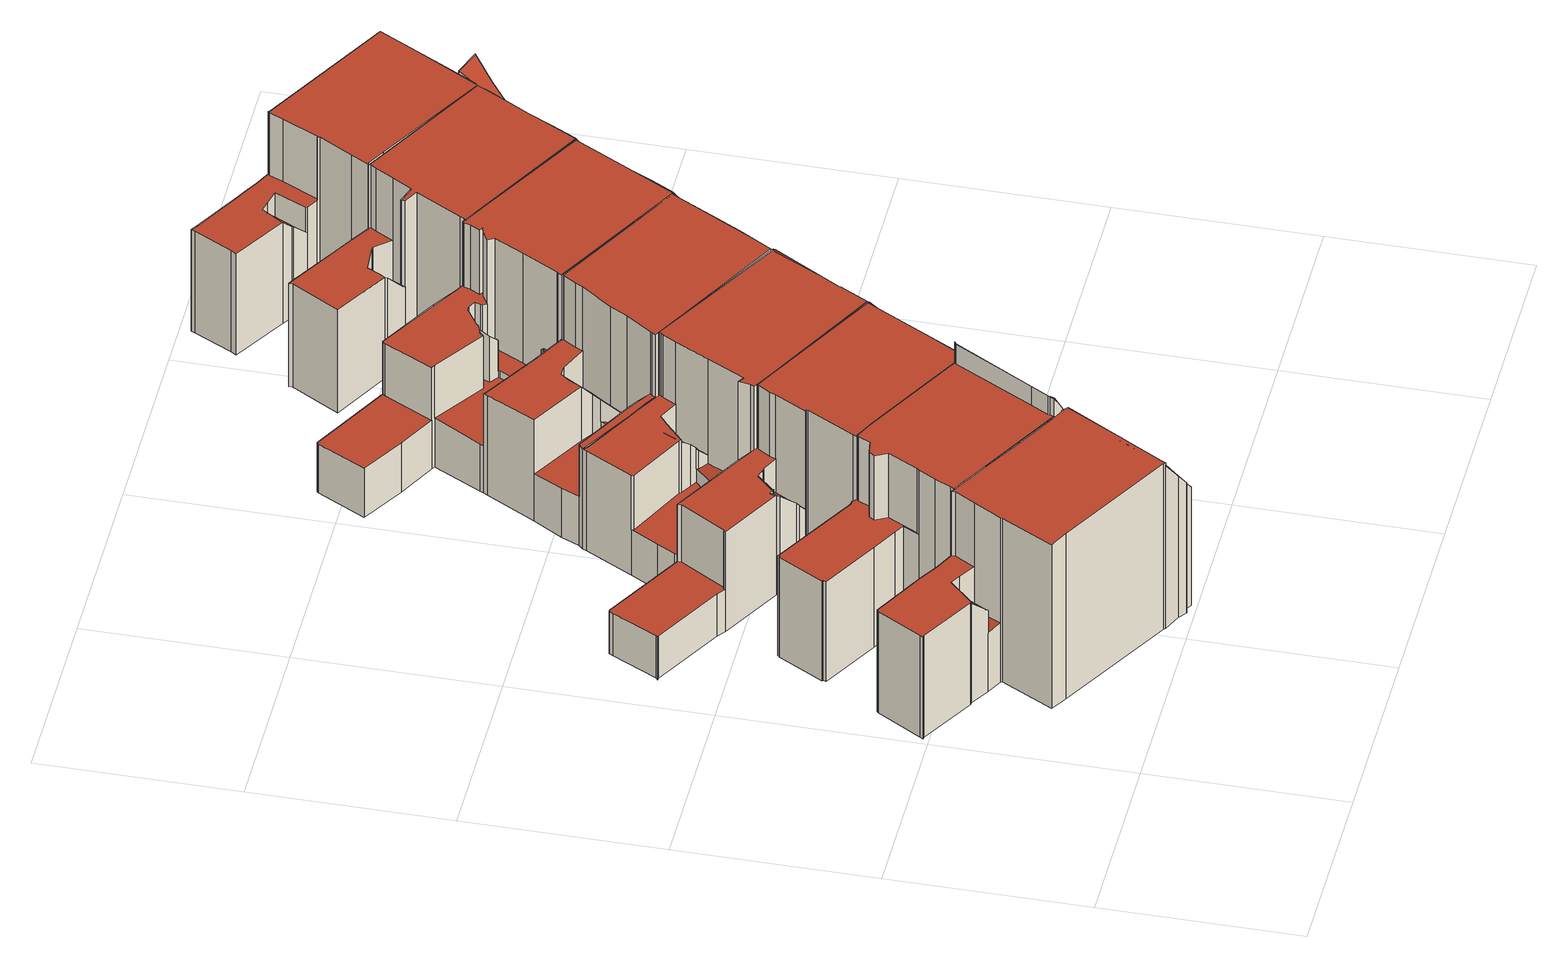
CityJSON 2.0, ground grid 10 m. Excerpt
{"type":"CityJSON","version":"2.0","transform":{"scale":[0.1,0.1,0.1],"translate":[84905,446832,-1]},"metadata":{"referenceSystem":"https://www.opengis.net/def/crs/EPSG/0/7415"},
"CityObjects":{
"building1":{"type":"Building","attributes":{"dak_type":"slanted","data_area":69.53,"data_coverage":0.915,"geconstateerd":false,"gid":18958748,"h_dak_50p":9.46,"h_dak_70p":9.5,"h_dak_max":9.63,"h_dak_min":3.14,"h_maaiveld":-0.252,"kas_warenhuis":false,"lod11_replace":false,"ondergronds_type":"above ground","oorspronkelijkbouwjaar":1921,"pw_actueel":"yes","pw_bron":"ahn3","reconstructie_methode":"tudelft3d-geoflow","reconstruction_skipped":false,"rmse_lod12":2.14,"rmse_lod13":0.886,"rmse_lod22":0.0708,"rn":1,"status":"Pand in gebruik","t_run":110.17,"val3dity_codes_lod12":"[]","val3dity_codes_lod13":"[]","val3dity_codes_lod22":"[]"},"children":["building1-1"]},
"building1-1":{"type":"BuildingPart","parents":["building1"],"geometry":[{"type":"Solid","lod":"2.2","boundaries":[[[[0,1,2,3,4,5,6,7,8,9,10,11,12,13,14,15,16,17,18,19,20,21,22,23,24,25,26,27,28,29,30,31,32]],[[33,22,21,34]],[[35,36,23,22,33]],[[34,21,20,37]],[[38,24,23,36]],[[39,14,13,40]],[[41,18,17,42]],[[40,13,12,43,44]],[[44,43,45,46]],[[47,28,27,48]],[[49,50,51,52,53]],[[54,3,2,55]],[[56,57,58,59]],[[60,61,53,62]],[[63,7,6,64]],[[65,8,7,63]],[[66,9,8,65]],[[67,5,4,68]],[[37,20,19,69]],[[70,64,6,5,67]],[[71,68,4,3,54]],[[72,16,15,73]],[[42,17,16,72]],[[69,19,18,41,74]],[[74,41,75,76]],[[43,12,11,77]],[[73,15,14,39]],[[78,30,29,79]],[[79,29,28,47]],[[80,38,81,82]],[[57,25,24,38,80]],[[82,81,51,50]],[[59,58,50,49]],[[83,26,25,57,56]],[[84,32,31,85]],[[46,45,64,70]],[[62,53,52,36,35]],[[86,87,61,60]],[[55,2,1,87,86]],[[88,0,32,84]],[[87,1,0,88]],[[76,75,89,90]],[[91,92,68,71]],[[77,11,10,93]],[[93,10,9,66]],[[90,89,92,91]],[[48,27,26,83]],[[85,31,30,78]],[[74,76,90,91,71,54,55,86,60,62,35,33,34,37,69]],[[81,38,36,52,51]],[[53,61,87,88,84,85,78,79,47,48,83,56,59,49]],[[77,93,66,65,63,64,45,43]],[[40,44,46,70,67,68,92,89,75,41,42,72,73,39]],[[57,80,82,50,58]]]],"semantics":{"surfaces":[{"type":"GroundSurface"},{"type":"WallSurface","on_footprint_edge":true},{"type":"WallSurface","on_footprint_edge":false},{"type":"RoofSurface"}],"values":[[0,1,1,1,1,1,1,1,2,1,2,1,2,2,1,1,1,1,1,1,1,1,1,1,2,1,1,1,1,2,1,2,2,1,1,2,2,2,1,1,1,2,2,1,1,2,1,1,3,3,3,3,3,3]]}}]},
"building2":{"type":"Building","attributes":{"dak_type":"slanted","data_area":69.31,"data_coverage":0.907,"geconstateerd":false,"gid":17145509,"h_dak_50p":9.54,"h_dak_70p":9.59,"h_dak_max":11.54,"h_dak_min":3.2,"h_maaiveld":-0.232,"kas_warenhuis":false,"lod11_replace":false,"ondergronds_type":"above ground","oorspronkelijkbouwjaar":1921,"pw_actueel":"yes","pw_bron":"ahn3","reconstructie_methode":"tudelft3d-geoflow","reconstruction_skipped":false,"rmse_lod12":2.07,"rmse_lod13":0.758,"rmse_lod22":0.351,"rn":1,"status":"Pand in gebruik","t_run":163.96,"val3dity_codes_lod12":"[]","val3dity_codes_lod13":"[]","val3dity_codes_lod22":"[]"},"children":["building2-1"]},
"building2-1":{"type":"BuildingPart","parents":["building2"],"geometry":[{"type":"Solid","lod":"2.2","boundaries":[[[[94,95,96,97,98,99,100,101,102,103,104,105,106,107,108,109,110,111,112,113,114,115,116,117,118,119,120,121,122,123,124,125,126,127,128,129,130,131,132,133,134,135,136,137,138,139,140,141,142,143,144,145,146]],[[147,132,131,148]],[[149,99,98,150]],[[151,137,152,153]],[[154,110,109,155]],[[156,138,137,151]],[[157,125,124,158]],[[159,160,161,162]],[[163,164,165,166]],[[167,134,133,168,169]],[[170,119,118,55]],[[171,172,173,174]],[[175,145,144,176]],[[177,136,135,178]],[[54,111,110,154]],[[179,106,105,180]],[[174,173,112,111,54]],[[181,107,106,179]],[[180,105,104,182]],[[182,104,103,183]],[[184,102,101,185]],[[185,101,100,186,187]],[[186,100,99,149]],[[150,98,97,188]],[[189,190,164,163]],[[168,133,132,147]],[[169,168,190,189]],[[153,152,160,159]],[[152,137,136,177]],[[191,192,193,194]],[[195,139,138,156]],[[196,126,125,157]],[[197,130,129,198]],[[199,140,139,195]],[[155,109,108,200]],[[201,202,203,204]],[[176,144,143,205]],[[206,146,145,175]],[[207,208,202,201]],[[166,165,208,207]],[[209,116,115,210]],[[211,212,192,191]],[[213,96,95,214]],[[188,97,96,213]],[[215,120,119,170]],[[216,217,172,171]],[[218,113,112,173]],[[219,94,146,206]],[[205,143,142,193]],[[194,193,142,141,220]],[[187,186,221,222]],[[183,103,102,184]],[[200,108,107,181]],[[204,203,223,224]],[[225,117,116,209]],[[55,118,117,225]],[[226,114,113,218]],[[158,124,123,227]],[[227,123,122,228]],[[228,122,121,223]],[[224,223,121,120,215]],[[210,115,114,226]],[[162,161,217,216]],[[220,141,140,199]],[[222,221,229,230]],[[230,229,212,211]],[[214,95,94,219]],[[231,127,126,196]],[[198,129,128,232]],[[232,128,127,231]],[[148,131,130,197]],[[178,135,134,167]],[[164,190,168,147,148,197,198,232,231,196,157,158,227,228,223,203,202,208,165]],[[162,216,171,174,54,154,155,200,181,179,180,182,183,184,185,187,222,230,211,191,194,220,199,195,156,151,153,159]],[[214,219,206,175,176,205,193,192,212,229,221,186,149,150,188,213]],[[152,177,178,167,169,189,163,166,207,201,204,224,215,170,55,225,209,210,226,218,173,172,217,161,160]]]],"semantics":{"surfaces":[{"type":"GroundSurface"},{"type":"WallSurface","on_footprint_edge":true},{"type":"WallSurface","on_footprint_edge":false},{"type":"RoofSurface"}],"values":[[0,1,1,1,1,1,1,2,2,1,1,2,1,1,1,1,1,1,1,1,1,1,1,1,2,1,2,2,1,2,1,1,1,1,1,2,1,1,2,2,1,2,1,1,1,2,1,1,1,1,2,1,1,2,1,1,1,1,1,1,1,1,2,1,2,2,1,1,1,1,1,1,3,3,3,3]]}}]},
"building3":{"type":"Building","attributes":{"dak_type":"slanted","data_area":82.05,"data_coverage":0.904,"geconstateerd":false,"gid":17145246,"h_dak_50p":9.43,"h_dak_70p":9.48,"h_dak_max":9.62,"h_dak_min":2.3,"h_maaiveld":-0.18,"kas_warenhuis":false,"lod11_replace":false,"ondergronds_type":"above ground","oorspronkelijkbouwjaar":1921,"pw_actueel":"yes","pw_bron":"ahn3","reconstructie_methode":"tudelft3d-geoflow","reconstruction_skipped":false,"rmse_lod12":2.94,"rmse_lod13":0.735,"rmse_lod22":0.14,"rn":1,"status":"Pand in gebruik","t_run":135.03,"val3dity_codes_lod12":"[]","val3dity_codes_lod13":"[]","val3dity_codes_lod22":"[]"},"children":["building3-1"]},
"building3-1":{"type":"BuildingPart","parents":["building3"],"geometry":[{"type":"Solid","lod":"2.2","boundaries":[[[[233,234,235,236,237,238,239,240,241,242,243,244,245,246,247,248,249,250,251,252,253,254,139,133,255,256,257,258,259,260,261,262,263,264,265]],[[266,244,243,267]],[[267,243,242,268,269]],[[270,241,240,271,272]],[[273,252,251,274]],[[275,236,235,276]],[[277,133,139,278]],[[279,280,265,264,281]],[[282,253,252,273]],[[283,282,273,284]],[[285,286,287,288]],[[274,251,250,289]],[[290,246,245,291]],[[289,250,249,292]],[[292,249,248,293]],[[294,295,296,297,298]],[[298,297,258,257,299]],[[300,301,295,294]],[[302,254,253,282,283]],[[303,255,133,277]],[[304,305,247,246,290]],[[293,248,247,305]],[[306,239,238,307]],[[308,233,265,280]],[[309,262,261,310]],[[272,271,286,285]],[[271,240,239,306]],[[311,312,301,300]],[[313,259,258,297]],[[307,238,237,314]],[[315,316,280,279]],[[288,287,316,315]],[[276,235,234,317]],[[314,237,236,275]],[[317,234,233,308]],[[278,139,254,302]],[[291,245,244,266]],[[318,319,320,321]],[[322,260,259,313]],[[323,256,255,303]],[[299,257,256,323]],[[321,320,296,295]],[[268,242,241,270]],[[269,268,312,311]],[[262,309,324]],[[324,309,325,326]],[[327,328,319,318]],[[329,263,262,324]],[[281,264,263,329]],[[330,331,328,327]],[[310,261,260,322]],[[326,325,331,330]],[[284,273,305,304]],[[307,314,275,276,317,308,280,316,287,286,271,306]],[[305,273,282,273,274,289,292,293]],[[269,311,300,294,298,299,323,303,277,278,332,333,266,267]],[[272,285,288,315,279,281,329,324,326,330,327,318,321,295,301,312,268,270]],[[310,322,313,297,296,320,319,328,331,325,309]],[[284,304,290,291,266,333,332,278,302,283]]]],"semantics":{"surfaces":[{"type":"GroundSurface"},{"type":"WallSurface","on_footprint_edge":true},{"type":"WallSurface","on_footprint_edge":false},{"type":"RoofSurface"}],"values":[[0,1,1,1,1,1,1,1,1,2,2,1,1,1,1,2,1,2,1,1,1,1,1,1,1,2,1,2,1,1,2,2,1,1,1,1,1,2,1,1,1,2,1,2,1,2,2,1,1,2,1,2,2,3,3,3,3,3,3]]}}]},
"building4":{"type":"Building","attributes":{"dak_type":"slanted","data_area":80.02,"data_coverage":0.882,"geconstateerd":false,"gid":17145248,"h_dak_50p":9.43,"h_dak_70p":9.48,"h_dak_max":9.7,"h_dak_min":2.51,"h_maaiveld":-0.219,"kas_warenhuis":false,"lod11_replace":false,"ondergronds_type":"above ground","oorspronkelijkbouwjaar":1921,"pw_actueel":"yes","pw_bron":"ahn3","reconstructie_methode":"tudelft3d-geoflow","reconstruction_skipped":false,"rmse_lod12":3.21,"rmse_lod13":1.09,"rmse_lod22":0.0713,"rn":1,"status":"Pand in gebruik","t_run":121.66,"val3dity_codes_lod12":"[]","val3dity_codes_lod13":"[]","val3dity_codes_lod22":"[]"},"children":["building4-1"]},
"building4-1":{"type":"BuildingPart","parents":["building4"],"geometry":[{"type":"Solid","lod":"2.2","boundaries":[[[[245,334,335,336,241,337,338,339,340,341,342,343,344,345,346,347,348,349,350,351,352,353,354,355,356,357,358,359,246,360,361,362]],[[363,364,365,366]],[[367,340,339,368]],[[369,348,347,370,371]],[[372,373,374,375]],[[373,359,358,376]],[[377,362,361,378]],[[379,355,354,380]],[[381,351,350,382]],[[371,370,364,363]],[[382,350,349,383]],[[383,349,348,369]],[[384,385,386,387,388]],[[291,245,362,377]],[[389,343,342,390]],[[391,392,335,334,393]],[[368,339,338,394]],[[395,337,241,396]],[[397,398,399,400]],[[400,399,386,385]],[[370,347,346,401]],[[402,336,335,392]],[[388,387,392,391]],[[378,361,360,403]],[[376,358,357,404]],[[405,406,407,408]],[[408,407,356,355,379]],[[409,352,351,381]],[[410,353,352,409]],[[411,412,413,414,415]],[[416,345,344,417]],[[417,344,343,389]],[[390,342,341,418,419]],[[419,418,420,421]],[[422,423,424,414]],[[396,241,336,402]],[[394,338,337,395]],[[418,341,340,367]],[[421,420,425,426]],[[426,425,427,428,429]],[[428,427,430,431]],[[290,246,359,373,372]],[[403,360,246,290]],[[404,357,356,407]],[[380,354,432]],[[432,354,353,410]],[[375,374,406,405]],[[429,428,433,434]],[[435,436,413,412]],[[434,433,436,435]],[[401,346,345,416]],[[366,365,412,411]],[[437,438,423,422]],[[438,439,398,397]],[[431,430,439,438,437]],[[440,441,385,384]],[[415,414,424,441,440]],[[393,334,245,291]],[[372,375,405,408,379,380,432,410,409,381,382,383,442,443,444,266,291,377,378,403,290]],[[406,374,373,376,404,407]],[[434,435,412,365,364,370,401,416,417,389,390,419,421,426,429]],[[436,433,428,431,437,422,414,413]],[[439,430,427,425,420,418,367,368,394,395,396,402,392,387,386,399,398]],[[441,424,423,438,397,400,385]],[[415,440,384,388,391,393,291,266,444,443,442,383,369,371,363,366,411]]]],"semantics":{"surfaces":[{"type":"GroundSurface"},{"type":"WallSurface","on_footprint_edge":false},{"type":"WallSurface","on_footprint_edge":true},{"type":"RoofSurface"}],"values":[[0,1,2,2,1,2,2,2,2,1,2,2,1,2,2,2,2,2,1,1,2,2,1,2,2,1,2,2,2,1,2,2,2,1,1,2,2,2,1,1,1,2,2,2,2,2,1,1,1,1,2,1,1,1,1,1,1,2,3,3,3,3,3,3,3]]}}]},
"building5":{"type":"Building","attributes":{"dak_type":"slanted","data_area":83.89,"data_coverage":0.89,"geconstateerd":false,"gid":17145511,"h_dak_50p":9.3,"h_dak_70p":9.5,"h_dak_max":10.58,"h_dak_min":2.62,"h_maaiveld":-0.194,"kas_warenhuis":false,"lod11_replace":false,"ondergronds_type":"above ground","oorspronkelijkbouwjaar":1921,"pw_actueel":"yes","pw_bron":"ahn3","reconstructie_methode":"tudelft3d-geoflow","reconstruction_skipped":false,"rmse_lod12":3.21,"rmse_lod13":3.08,"rmse_lod22":0.175,"rn":1,"status":"Pand in gebruik","t_run":137.27,"val3dity_codes_lod12":"[]","val3dity_codes_lod13":"[]","val3dity_codes_lod22":"[]"},"children":["building5-1"]},
"building5-1":{"type":"BuildingPart","parents":["building5"],"geometry":[{"type":"Solid","lod":"2.2","boundaries":[[[[445,446,447,448,449,450,451,452,453,454,351,455,348,456,457,458,343,459,460,461,462,463,464,465,466,467]],[[468,446,445,469]],[[369,348,455,470]],[[471,452,451,472]],[[473,453,452,471]],[[474,454,453,473]],[[475,476,456,348,369]],[[477,478,476,475]],[[479,458,457,480]],[[481,482,483,484,485]],[[480,457,456,476]],[[486,487,488,489]],[[485,484,490,491]],[[492,493,494]],[[493,492,483,482]],[[495,496,497,498]],[[498,497,482,481]],[[499,500,496,495]],[[500,466,465,501]],[[502,467,466,500,499]],[[503,504,459,343,389]],[[389,343,458,479]],[[505,351,454,474,506]],[[506,474,487,486]],[[507,450,449,508]],[[509,510,504,503]],[[470,455,351,505]],[[511,512,513,510,509]],[[514,515,513,512]],[[516,517,512,511]],[[518,519,520,521]],[[521,520,490]],[[522,460,459,504]],[[523,461,460,522]],[[524,523,525,526]],[[527,463,462,528]],[[501,465,464,529]],[[472,451,450,507]],[[530,447,446,468]],[[469,445,467,502]],[[489,448,447,530]],[[488,448,489]],[[526,525,531,532]],[[532,531,533,519,518]],[[519,533,515,514]],[[491,490,517,516,534]],[[528,462,461,523,524]],[[529,464,463,527]],[[508,449,448,488]],[[534,516,478,477]],[[526,535,494,493,482,497,496,500,501,529,527,528,524]],[[509,503,389,479,480,476,478,516,511]],[[536,537,538,470,505,506,486,489,530,468,469,502]],[[519,514,512,517,490,520]],[[532,518,521,490,484,483,492,494,535,526]],[[515,533,531,525,523,522,504,510,513]],[[508,488,487,474,473,471,472,507]],[[470,538,537,536,502,499,495,498,481,485,491,534,477,475,369]]]],"semantics":{"surfaces":[{"type":"GroundSurface"},{"type":"WallSurface","on_footprint_edge":true},{"type":"WallSurface","on_footprint_edge":false},{"type":"RoofSurface"}],"values":[[0,1,1,1,1,1,1,2,1,2,1,2,2,2,2,2,2,2,1,1,1,1,1,2,1,2,1,2,2,2,2,2,1,1,2,1,1,1,1,1,1,1,2,2,2,2,1,1,1,2,3,3,3,3,3,3,3,3]]}}]},
"building6":{"type":"Building","attributes":{"dak_type":"slanted","data_area":96.07,"data_coverage":0.895,"geconstateerd":false,"gid":18958824,"h_dak_50p":8.11,"h_dak_70p":9.51,"h_dak_max":9.7,"h_dak_min":2.57,"h_maaiveld":-0.216,"kas_warenhuis":false,"lod11_replace":false,"ondergronds_type":"above ground","oorspronkelijkbouwjaar":1921,"pw_actueel":"yes","pw_bron":"ahn3","reconstructie_methode":"tudelft3d-geoflow","reconstruction_skipped":false,"rmse_lod12":3.89,"rmse_lod13":2.67,"rmse_lod22":0.258,"rn":1,"status":"Pand in gebruik","t_run":157.26,"val3dity_codes_lod12":"[]","val3dity_codes_lod13":"[]","val3dity_codes_lod22":"[]"},"children":["building6-1"]},
"building6-1":{"type":"BuildingPart","parents":["building6"],"geometry":[{"type":"Solid","lod":"2.2","boundaries":[[[[539,540,541,542,543,544,545,546,547,548,549,550,551,552,446,553,554,555,556,557,558,559,560,561,464,463,562,563,564,565,566,567,568,569]],[[570,571,557,556,572]],[[573,574,575,576]],[[577,567,566,578]],[[579,542,541,580,581]],[[582,552,551,583]],[[584,549,548,585]],[[586,565,564,587]],[[576,575,587,588]],[[574,569,568,589]],[[589,568,567,577]],[[590,558,557,571]],[[591,553,446,468]],[[592,555,554,593]],[[585,548,547,594]],[[595,594,547,546,596]],[[597,543,542,579]],[[572,556,555,592]],[[598,599,600,601]],[[596,546,545,602]],[[603,604,605,606]],[[607,608,571,570]],[[609,610,611,612]],[[613,582,599,598]],[[602,545,544,614]],[[615,616,617,618]],[[619,620,616,615]],[[580,541,540,621]],[[581,580,604,603]],[[622,623,610,609]],[[552,582,613]],[[583,551,550,624]],[[624,550,549,584]],[[601,600,594,595]],[[625,626,627,628]],[[618,617,629,630]],[[631,632,633,634,629]],[[635,636,637,638]],[[630,629,634,623,622]],[[639,640,641,642]],[[643,644,633,632]],[[645,646,647,648]],[[649,650,626,625]],[[606,605,620,619]],[[651,559,558,590]],[[652,653,632,631]],[[654,655,653,652]],[[648,647,655,654]],[[468,446,552,613]],[[656,657,658,659]],[[650,563,562,660]],[[628,627,661,662,663]],[[664,665,646,645]],[[614,544,543,597]],[[666,539,569,574,573]],[[638,637,644,643]],[[667,668,560,559,651,669]],[[670,659,658,671,672]],[[673,674,675,640,639]],[[640,675,657,656]],[[642,641,636,635]],[[662,661,674,673]],[[663,662,665,664]],[[621,540,539,666]],[[676,677,668,667]],[[678,561,560,668]],[[679,463,464,680]],[[672,671,677,676]],[[578,566,565,586]],[[660,562,463,679]],[[680,464,561,678]],[[669,651,659,670]],[[588,587,564,563,650,649]],[[612,611,608,607]],[[593,554,553,591]],[[577,578,586,587,575,574,589]],[[572,681,682,683,597,579,581,603,606,619,615,618,630,622,609,612,607,570]],[[583,624,584,585,594,600,599,582]],[[655,647,646,665,662,673,639,642,635,638,643,632,653]],[[656,659,651,590,571,608,611,610,623,634,633,644,637,636,641,640]],[[628,663,664,645,648,654,652,631,629,617,616,620,605,604,580,621,666,573,576,588,649,625]],[[668,677,671,658,657,675,674,661,627,626,650,660,679,680,678]],[[669,670,672,676,667]],[[593,591,468,613,598,601,595,596,602,614,597,683,682,681,572,592]]]],"semantics":{"surfaces":[{"type":"GroundSurface"},{"type":"WallSurface","on_footprint_edge":true},{"type":"WallSurface","on_footprint_edge":false},{"type":"RoofSurface"}],"values":[[0,1,2,1,1,1,1,1,2,1,1,1,1,1,1,1,1,1,2,1,2,2,2,2,1,2,2,1,2,2,1,1,1,2,2,2,2,2,2,2,2,2,2,2,1,2,2,2,1,2,1,2,2,1,1,2,1,2,2,2,2,2,2,1,2,1,1,2,1,1,1,2,1,2,1,3,3,3,3,3,3,3,3,3]]}}]},
"building7":{"type":"Building","attributes":{"dak_type":"slanted","data_area":70.29,"data_coverage":0.923,"geconstateerd":false,"gid":18958822,"h_dak_50p":9.53,"h_dak_70p":9.56,"h_dak_max":10.87,"h_dak_min":2.19,"h_maaiveld":-0.213,"kas_warenhuis":false,"lod11_replace":false,"ondergronds_type":"above ground","oorspronkelijkbouwjaar":1921,"pw_actueel":"yes","pw_bron":"ahn3","reconstructie_methode":"tudelft3d-geoflow","reconstruction_skipped":false,"rmse_lod12":2.12,"rmse_lod13":1.29,"rmse_lod22":0.165,"rn":1,"status":"Pand in gebruik","t_run":110.4,"val3dity_codes_lod12":"[]","val3dity_codes_lod13":"[]","val3dity_codes_lod22":"[]"},"children":["building7-1"]},
"building7-1":{"type":"BuildingPart","parents":["building7"],"geometry":[{"type":"Solid","lod":"2.2","boundaries":[[[[684,685,686,687,688,689,546,690,691,542,692,693,694,695,696,697,698,699,700,701,702,703,704,705,706,707,708,709]],[[710,708,707,711]],[[712,713,714,715]],[[716,686,685,717]],[[718,687,686,716]],[[719,689,688,720,721]],[[720,688,687,718]],[[722,698,697,723]],[[724,700,699,725]],[[726,702,701,727]],[[728,729,730,731,732]],[[733,734,709,708,710]],[[735,684,709,734]],[[725,699,698,722]],[[727,701,700,724]],[[736,703,702,726]],[[723,697,696,737]],[[737,696,695,738]],[[732,731,738,739]],[[731,730,740,741]],[[741,742,743]],[[744,694,693,745]],[[739,738,695,694,744]],[[745,693,692,746]],[[747,748,749,750]],[[742,741,740,751,752]],[[753,706,705,713,712]],[[713,705,704,754]],[[754,704,703,736]],[[746,692,542,579]],[[752,751,755,749]],[[756,690,546,596]],[[715,714,748,747]],[[711,707,706,753]],[[750,749,755,729,728]],[[721,720,757,758]],[[579,542,691,759]],[[759,691,690,756]],[[596,546,689,719]],[[717,685,684,735]],[[758,757,734,733]],[[738,731,741,743,760,723,737]],[[742,752,749,748,714,713,754,736,726,727,724,725,722,723,760,743]],[[761,762,711,753,712,715,747,750,728,732,739,744,745,746,579,759,763,764]],[[729,755,751,740,730]],[[596,719,721,758,733,710,711,762,761,764,763,759,756]],[[757,720,718,716,717,735,734]]]],"semantics":{"surfaces":[{"type":"GroundSurface"},{"type":"WallSurface","on_footprint_edge":true},{"type":"WallSurface","on_footprint_edge":false},{"type":"RoofSurface"}],"values":[[0,1,2,1,1,1,1,1,1,1,2,1,1,1,1,1,1,1,2,2,2,1,1,1,2,2,1,1,1,1,2,1,2,1,2,2,1,1,1,1,2,3,3,3,3,3,3]]}}]},
"building8":{"type":"Building","attributes":{"dak_type":"slanted","data_area":67.93,"data_coverage":0.899,"geconstateerd":false,"gid":18958821,"h_dak_50p":9.55,"h_dak_70p":9.58,"h_dak_max":9.79,"h_dak_min":3.27,"h_maaiveld":-0.147,"kas_warenhuis":false,"lod11_replace":false,"ondergronds_type":"above ground","oorspronkelijkbouwjaar":1921,"pw_actueel":"yes","pw_bron":"ahn3","reconstructie_methode":"tudelft3d-geoflow","reconstruction_skipped":false,"rmse_lod12":2.14,"rmse_lod13":0.733,"rmse_lod22":0.143,"rn":1,"status":"Pand in gebruik","t_run":121.41,"val3dity_codes_lod12":"[]","val3dity_codes_lod13":"[]","val3dity_codes_lod22":"[]"},"children":["building8-1"]},
"building8-1":{"type":"BuildingPart","parents":["building8"],"geometry":[{"type":"Solid","lod":"2.2","boundaries":[[[[765,766,767,768,769,770,771,772,773,774,775,776,777,778,779,780,781,782,783,784,785,786,787,788,789,790,791,792,793,794,795,796,797,798,799,800,801]],[[802,773,772,803]],[[804,793,792,805]],[[806,789,788,807]],[[808,787,786,809]],[[810,796,795,811]],[[812,779,778,813]],[[814,815,780,779,812]],[[816,804,817,818]],[[819,794,793,804,816]],[[820,821,822,823]],[[824,797,796,810]],[[825,766,765,826]],[[711,774,773,802]],[[811,795,794,819]],[[827,776,775,828]],[[829,777,776,827]],[[828,775,774,711]],[[803,772,771,830]],[[821,770,769,831]],[[832,833,834,835]],[[831,769,768,836]],[[837,838,830,839]],[[840,841,781,780,815]],[[842,843,815,814]],[[844,791,790,845]],[[805,792,791,844]],[[813,778,777,829]],[[846,785,784,847]],[[809,786,785,846]],[[845,790,789,806]],[[848,798,797,824]],[[849,850,799,798,848]],[[851,852,850,849]],[[853,800,799,850]],[[854,801,800,853]],[[855,856,852,851]],[[839,830,771,770,821,820]],[[823,822,857,833,832]],[[836,768,767,858]],[[826,765,801,854]],[[807,788,787,808]],[[847,784,783,859]],[[860,861,862]],[[863,864,841,840]],[[865,782,781,841]],[[866,867,864,863]],[[859,783,782,865]],[[868,869,843,842]],[[861,860,867,866]],[[818,817,869,868]],[[833,857,856,855]],[[858,767,766,825]],[[835,834,838,837]],[[828,711,870,871,811,819,816,818,868,842,814,812,813,829,827]],[[839,820,823,832,835,837]],[[859,865,841,864,867,860,862,847]],[[862,861,866,863,840,815,843,869,817,804,805,844,845,806,807,808,809,846,847]],[[858,825,826,854,853,850,852,856,857,822,821,831,836]],[[838,834,833,855,851,849,848,824,810,811,871,870,711,802,803,830]]]],"semantics":{"surfaces":[{"type":"GroundSurface"},{"type":"WallSurface","on_footprint_edge":true},{"type":"WallSurface","on_footprint_edge":false},{"type":"RoofSurface"}],"values":[[0,1,1,1,1,1,1,1,2,1,2,1,1,1,1,1,1,1,1,1,2,1,2,1,2,1,1,1,1,1,1,1,1,2,1,1,2,1,2,1,1,1,1,2,2,1,2,1,2,2,2,2,1,2,3,3,3,3,3,3]]}}]}
},
"vertices":[
[55,108,7],[65,103,7],[67,102,7],[133,65,7],[135,63,7],[151,55,7],[151,54,7],[152,53,7],[141,34,7],[141,24,7],[140,21,7],[133,8,7],[129,11,7],[126,4,7],[125,3,7],[120,6,7],[119,4,7],[115,7,7],[106,11,7],[105,12,7],[46,45,7],[38,50,7],[52,76,7],[52,77,7],[44,81,7],[34,87,7],[33,87,7],[5,103,7],[4,103,7],[5,105,7],[18,127,7],[19,128,7],[47,113,7],[52,76,104],[38,50,104],[52,77,104],[52,77,42],[46,45,105],[44,81,42],[125,3,77],[126,4,76],[106,11,104],[115,7,91],[129,11,43],[129,11,77],[136,23,43],[136,23,77],[4,103,67],[5,103,67],[51,96,67],[51,96,56],[51,96,43],[59,91,42],[59,91,67],[133,65,106],[67,102,105],[34,87,67],[34,87,66],[46,99,61],[46,99,67],[65,101,105],[65,101,67],[59,91,105],[152,53,42],[151,54,42],[141,34,43],[141,24,42],[151,55,79],[135,63,102],[105,12,105],[151,54,79],[135,63,106],[119,4,84],[120,6,84],[106,11,105],[107,13,103],[107,13,105],[133,8,43],[18,127,67],[5,105,67],[44,81,55],[44,82,43],[44,82,55],[33,87,67],[47,113,67],[19,128,67],[65,103,105],[65,103,67],[55,108,67],[113,23,103],[113,23,105],[118,32,105],[118,32,103],[140,21,42],
[166,69,8],[166,68,8],[164,65,8],[161,60,8],[157,57,8],[157,58,8],[157,59,8],[156,57,8],[154,56,8],[154,55,8],[153,55,8],[153,54,8],[152,54,8],[150,55,8],[149,56,8],[146,57,8],[137,63,8],[133,65,8],[127,68,8],[125,69,8],[123,70,8],[105,80,8],[78,96,8],[75,98,8],[67,102,8],[68,104,8],[72,112,8],[77,121,8],[81,129,8],[76,132,8],[63,139,8],[34,155,8],[35,157,8],[34,157,8],[47,180,8],[48,180,8],[48,181,8],[92,156,8],[94,156,8],[96,154,8],[100,152,8],[104,150,8],[106,149,8],[156,121,8],[157,120,8],[163,117,8],[166,115,8],[180,107,8],[172,90,8],[173,90,8],[170,86,8],[170,80,8],[170,76,8],[94,156,67],[92,156,67],[157,58,43],[157,57,43],[156,121,117],[156,121,106],[156,121,118],[137,63,101],[146,57,86],[157,120,115],[34,155,67],[63,139,67],[155,120,118],[155,120,106],[133,80,106],[133,80,117],[92,147,105],[92,147,67],[85,146,67],[85,146,105],[100,152,105],[96,154,67],[96,154,105],[68,104,105],[128,70,117],[128,70,106],[127,68,106],[127,68,117],[170,80,43],[170,86,43],[106,149,105],[104,150,105],[152,54,76],[153,54,76],[150,55,79],[153,55,76],[154,55,75],[154,56,75],[156,57,74],[157,59,43],[157,59,74],[161,60,42],[95,153,105],[95,153,67],[165,75,75],[165,75,43],[172,90,43],[172,90,77],[163,117,106],[35,157,67],[48,181,67],[48,180,67],[166,115,101],[149,56,82],[86,137,105],[86,137,67],[78,122,67],[78,122,105],[173,90,43],[170,76,42],[83,143,105],[83,143,67],[78,96,105],[105,80,106],[160,71,78],[160,71,44],[164,65,42],[166,68,42],[72,112,105],[128,71,117],[128,71,106],[125,69,106],[166,69,42],[180,107,78],[156,67,44],[156,67,80],[77,121,67],[77,121,105],[75,98,105],[123,70,106],[76,132,67],[81,129,67],[160,70,44],[160,70,78],[34,157,67],[47,180,67],
[56,211,8],[20,231,8],[19,231,8],[20,232,8],[32,255,8],[33,257,8],[34,257,8],[75,234,8],[113,213,8],[124,207,8],[125,206,8],[192,170,8],[192,169,8],[211,159,8],[210,159,8],[210,158,8],[199,138,8],[200,128,8],[191,112,8],[182,107,8],[181,107,8],[165,116,8],[97,156,8],[110,180,8],[110,181,8],[109,181,8],[106,183,8],[104,184,8],[94,190,8],[94,193,8],[92,194,8],[91,191,8],[60,208,8],[192,170,105],[125,206,104],[124,207,66],[124,207,104],[113,213,67],[75,234,33],[75,234,67],[182,107,33],[191,112,33],[20,232,33],[19,231,33],[96,154,104],[163,117,105],[60,208,67],[60,208,33],[91,191,67],[181,107,33],[181,107,78],[182,107,78],[75,232,67],[75,232,33],[61,209,33],[61,209,67],[200,128,33],[211,159,78],[192,169,105],[199,138,33],[210,158,33],[118,197,104],[118,197,66],[118,197,46],[109,181,46],[109,181,104],[110,181,104],[119,200,104],[119,200,66],[165,116,102],[97,156,104],[210,159,78],[210,159,33],[34,257,33],[33,257,33],[56,211,33],[94,193,64],[94,190,64],[123,206,104],[123,206,66],[106,183,50],[32,255,33],[60,209,67],[60,209,33],[20,231,33],[109,201,66],[109,201,56],[110,201,55],[110,201,66],[104,184,53],[110,180,104],[94,193,67],[95,193,64],[95,193,67],[103,202,67],[103,202,61],[92,194,67],[95,194,67],[95,194,64],[163,118,105],[191,169,105],
[123,207,8],[122,208,8],[119,210,8],[106,217,8],[77,233,8],[78,236,8],[83,245,8],[91,259,8],[104,283,8],[105,285,8],[107,283,8],[133,269,8],[145,263,8],[151,259,8],[153,258,8],[219,220,8],[224,218,8],[238,210,8],[238,208,8],[233,200,8],[228,191,8],[229,181,8],[227,179,8],[220,166,8],[220,165,8],[212,160,8],[209,161,8],[209,160,8],[193,169,8],[151,258,104],[151,258,67],[150,257,67],[150,257,104],[83,245,35],[78,236,35],[153,258,104],[151,259,67],[151,259,104],[212,160,77],[212,160,43],[217,169,43],[217,169,77],[220,165,43],[193,169,104],[209,160,81],[229,181,71],[228,191,77],[238,210,77],[224,218,98],[219,220,106],[124,216,104],[124,216,43],[124,216,36],[123,210,36],[123,210,104],[105,285,67],[104,283,67],[122,208,104],[122,208,36],[123,207,104],[77,233,35],[106,217,36],[113,213,36],[121,229,45],[121,229,36],[117,222,36],[117,222,45],[145,263,67],[119,210,36],[209,161,81],[220,166,43],[223,180,77],[223,180,43],[227,179,43],[227,179,71],[238,208,77],[233,200,77],[146,250,104],[146,250,67],[146,250,47],[137,233,47],[137,233,104],[133,269,67],[107,283,67],[91,259,35],[91,259,67],[91,258,35],[91,258,67],[131,236,54],[131,236,43],[137,233,42],[120,243,36],[120,243,67],[121,242,36],[121,242,66],[121,242,67],[126,239,36],[126,239,61],[228,191,78],[131,251,61],[131,251,67],[136,255,67],[136,255,58],[130,237,56],[130,237,44],[130,237,36],[127,214,104],[127,214,43],[219,219,106],[200,185,105],[200,184,105],
[253,271,8],[268,263,8],[266,259,8],[259,246,8],[257,243,8],[258,233,8],[253,225,8],[249,217,8],[240,212,8],[239,210,8],[219,221,8],[149,260,8],[142,264,8],[135,268,8],[107,287,8],[111,296,8],[120,311,8],[134,336,8],[135,338,8],[136,337,8],[165,320,8],[182,311,8],[249,274,8],[268,263,78],[253,271,99],[219,221,106],[249,217,43],[253,225,43],[240,212,43],[239,210,43],[149,260,104],[149,260,67],[150,262,104],[150,262,67],[135,268,67],[142,264,67],[175,300,105],[175,300,67],[175,300,45],[165,285,44],[165,285,104],[248,228,78],[248,228,44],[259,246,44],[259,246,78],[160,276,44],[160,276,104],[161,306,62],[161,306,67],[156,306,67],[181,310,105],[181,310,67],[177,304,67],[177,304,105],[182,311,105],[182,311,67],[165,320,67],[249,274,106],[107,287,68],[107,287,37],[238,210,79],[239,210,78],[258,233,44],[257,243,44],[139,270,68],[139,270,37],[144,267,68],[144,267,43],[144,267,37],[146,272,44],[146,272,37],[151,263,67],[151,263,44],[154,287,57],[154,287,44],[155,274,44],[155,274,48],[111,296,37],[120,311,36],[120,311,68],[148,295,36],[148,295,68],[135,338,67],[134,336,67],[136,337,67],[266,259,78],[154,291,36],[154,291,60],[154,287,37],[151,263,104],[153,302,67],[248,273,106],[234,247,106],[229,238,106],
[192,374,8],[206,366,8],[210,364,8],[211,363,8],[278,326,8],[283,323,8],[288,320,8],[297,315,8],[286,295,8],[287,286,8],[285,282,8],[278,270,8],[278,269,8],[269,264,8],[265,264,8],[257,269,8],[250,273,8],[249,273,8],[181,311,8],[177,314,8],[172,316,8],[171,317,8],[162,322,8],[136,340,8],[149,364,8],[147,365,8],[128,375,8],[106,388,8],[119,412,8],[120,413,8],[161,391,8],[181,311,105],[181,311,39],[249,273,106],[161,391,68],[161,391,37],[160,390,37],[160,390,68],[119,412,37],[106,388,37],[211,363,105],[210,364,67],[210,364,105],[269,264,43],[278,269,43],[285,282,43],[287,286,43],[128,375,37],[147,365,37],[147,365,68],[120,413,37],[177,314,39],[265,264,83],[250,273,105],[257,269,94],[286,295,43],[286,295,78],[297,315,78],[278,326,106],[274,273,78],[274,273,43],[280,284,43],[280,284,78],[288,320,91],[209,363,105],[209,363,67],[208,360,67],[208,360,105],[182,313,105],[182,313,39],[193,332,105],[193,332,40],[183,314,39],[183,314,105],[269,264,78],[283,323,99],[207,354,105],[207,354,67],[204,353,67],[204,353,105],[205,355,105],[205,355,67],[206,366,67],[201,347,105],[201,347,40],[278,270,43],[176,347,67],[176,347,36],[178,349,36],[178,349,67],[199,350,67],[199,350,105],[198,352,67],[198,352,51],[198,352,40],[199,350,40],[187,344,57],[187,344,40],[190,346,40],[190,346,55],[185,342,58],[185,342,40],[186,343,40],[186,343,58],[196,351,52],[196,351,40],[193,358,67],[193,358,58],[195,358,56],[195,358,67],[149,364,68],[149,364,37],[172,316,39],[198,353,67],[198,353,52],[199,356,67],[199,356,52],[185,341,40],[185,341,36],[173,318,36],[173,318,39],[136,340,36],[183,351,36],[183,351,65],[183,351,67],[184,352,67],[184,352,64],[192,374,68],[171,317,67],[171,317,36],[172,316,67],[173,318,67],[172,319,36],[172,319,67],[181,345,63],[181,345,36],[185,342,36],[172,318,67],[172,318,36],[162,322,36],[135,338,36],[136,337,36],[250,274,106],[256,285,106],[261,295,106],
[315,348,8],[316,338,8],[312,332,8],[308,324,8],[304,327,8],[298,317,8],[280,324,8],[278,325,8],[212,364,8],[213,366,8],[226,389,8],[219,393,8],[208,399,8],[207,400,8],[178,416,8],[192,440,8],[192,442,8],[194,441,8],[221,426,8],[230,421,8],[240,415,8],[241,415,8],[246,412,8],[307,378,8],[326,368,8],[326,367,8],[326,368,78],[307,378,106],[241,415,105],[241,415,68],[241,414,68],[241,414,105],[312,332,44],[316,338,44],[308,324,44],[298,317,78],[304,327,43],[304,327,78],[178,416,69],[207,400,68],[192,442,69],[192,440,69],[221,426,68],[194,441,69],[228,392,105],[228,392,45],[219,395,42],[219,395,54],[219,395,105],[326,367,78],[326,367,43],[315,348,43],[230,421,68],[208,399,67],[219,393,54],[219,393,105],[225,410,39],[225,410,56],[225,410,68],[212,409,68],[226,389,105],[213,366,105],[212,364,105],[239,411,105],[239,411,68],[234,402,68],[234,402,105],[227,410,39],[227,410,68],[246,412,105],[240,415,68],[234,402,43],[280,324,103],[308,336,43],[308,336,78],[278,325,106],[209,403,68],[292,351,106],[304,372,106],[279,326,106],[286,339,106],
[345,390,9],[343,388,9],[340,382,9],[338,379,9],[335,374,9],[327,369,9],[325,370,9],[325,369,9],[319,372,9],[307,378,9],[250,410,9],[241,415,9],[240,415,9],[245,424,9],[255,441,9],[254,442,9],[248,445,9],[240,450,9],[240,451,9],[235,454,9],[208,470,9],[210,473,9],[220,492,9],[221,494,9],[224,492,9],[249,478,9],[253,476,9],[260,472,9],[268,468,9],[269,467,9],[336,430,9],[354,421,9],[354,420,9],[355,419,9],[346,404,9],[344,400,9],[345,392,9],[319,372,88],[325,369,80],[268,468,69],[260,472,69],[224,492,69],[221,494,69],[220,492,69],[210,473,69],[354,421,80],[336,430,106],[255,441,106],[245,424,106],[254,442,106],[254,442,69],[268,468,106],[267,467,69],[267,467,106],[269,467,106],[327,369,82],[327,369,51],[330,376,51],[330,376,90],[354,420,80],[343,388,52],[345,390,52],[241,415,106],[250,410,106],[240,415,106],[325,370,81],[335,374,52],[335,385,101],[335,385,79],[326,391,93],[326,391,97],[338,379,52],[325,374,84],[325,374,83],[325,370,82],[248,445,69],[248,445,54],[255,442,106],[255,442,69],[253,476,69],[249,478,69],[208,470,69],[235,454,69],[355,419,78],[346,404,78],[346,404,52],[345,403,79],[345,403,52],[344,400,52],[345,392,52],[339,392,79],[339,392,52],[335,385,51],[340,382,52],[240,451,63],[247,464,63],[247,464,69],[242,465,69],[248,446,69],[248,446,54],[240,450,63],[255,462,69],[255,462,55],[264,460,106],[264,460,69],[308,379,106],[317,395,106]
]}
